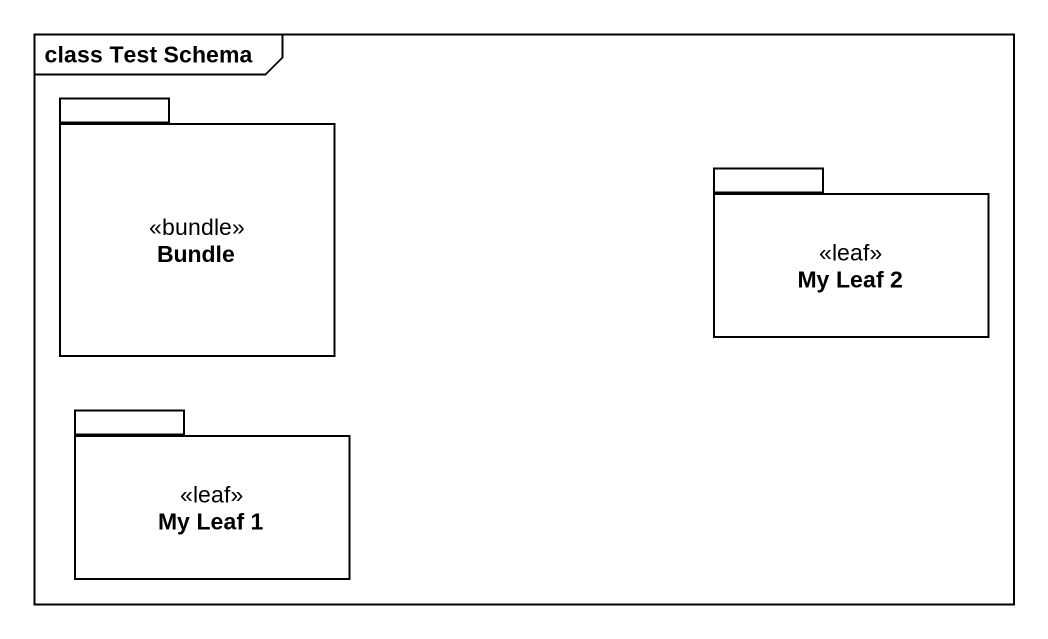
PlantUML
@startuml
mainframe class Test Schema
package Bundle <<bundle>> {
}
package "My Leaf 2" as My_Leaf_2 <<leaf>> {
}
package "My Leaf 1" as My_Leaf_1 <<leaf>> {
}
@enduml
